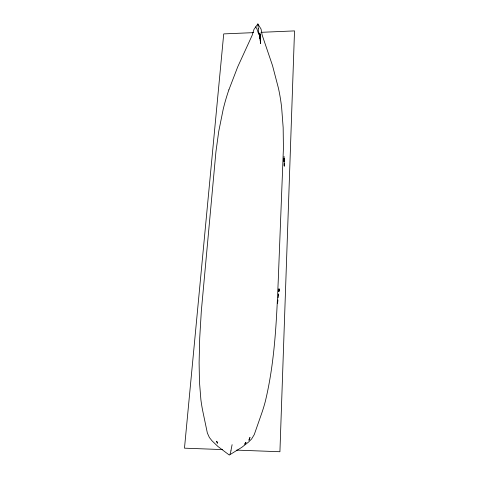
<?xml version="1.0" encoding="UTF-8"?>
<svg xmlns="http://www.w3.org/2000/svg" width="479" height="479" viewBox="0 0 479 479"><rect width="100%" height="100%" fill="white"/><g stroke="black" fill="none" stroke-linecap="round" stroke-linejoin="round"><path stroke-width="0.72" d="M278.79 291.442L278.988 289.262M278.167 297.806L278.544 294.07M278.796 291.268L278.994 289.166M278.413 295.471L278.55 294.022M278.82 291.124L279.017 288.951L278.76 291.729M278.479 294.471L278.347 295.872L278.485 294.489M278.748 291.669L279.017 288.873M277.581 303.291L277.934 299.92M230.932 450.829L230.938 450.817A13.011 1.922 -87.7 0 0 231.207 449.194L232.111 444.668M230.92 450.913L230.8 451.499A14.358 2.126 -87.7 0 1 230.656 452.17L230.633 452.278A10.927 1.611 -87.7 0 1 230.519 452.721L230.309 453.385A11.813 1.742 -87.7 0 1 230.249 453.541L229.932 454.23M228.878 89.848L237.722 66.844L252.104 35.446L253.996 29.351L257.864 23.95L261.049 29.045L262.145 35.027L272.521 65.593L278.455 88.286A306.602 230.938 -31.5 0 1 281.646 107.607L283.161 127.612L283.418 148.274L278.269 279.958C276.521 320.661 274.886 361.801 265.282 401.564A154.807 137.383 -47.3 0 1 261.714 413.281L254.253 434.603L251.601 438.98L248.505 442.099L241.739 447.386L229.285 455.05L217.963 446.512L211.999 440.8L209.377 437.501L207.353 432.998L202.851 411.509A159.166 152.651 30 0 1 200.899 399.767L199.456 381.799L199.102 362.663L199.719 337.917L201.324 311.057L215.915 151.945L218.735 131.402L223.202 109.242A354.149 276.67 13.5 0 1 228.866 89.848M253.535 32.638L223.723 33.901L184.481 448.17L222.507 449.589M260.983 32.327L294.519 30.901L279.922 451.733L236.674 450.116M260.57 43.625L260.325 41.595L260.522 43.242M260.259 41.032L260.025 38.284M258.175 27.333L257.989 25.405M258.235 27.974L258.265 28.315M258.271 28.369L258.864 34.356L258.63 33.793A13.687 9.49 2.6 0 1 258.181 32.722L257.187 29.638A12.891 8.909 5.1 0 0 256.594 28.327L255.96 27.321A16.124 11.125 5.4 0 0 255.618 26.866M260.187 38.805L259.762 33.063L260.049 38.625L259.887 35.015M259.804 34.117L260.025 36.649M257.977 25.267L257.864 23.95M260.283 39.889L260.378 41.008M260.217 39.116L260.337 40.589M260.043 36.823L260.199 38.907M260.037 38.47L259.887 34.883M284.041 156.411L284.286 165.53M284.089 158.878L284.179 161.83M284.173 161.692L284.083 158.525L284.167 161.483M284.227 163.429L284.292 165.92L284.251 164.441M284.275 164.878L284.292 166.249M249.948 437.531L248.948 440.153L249.948 437.531M245.943 442.321L244.769 444.141L245.943 442.321M217.328 443.153L216.742 441.279L217.328 443.153M259.983 36.224L259.798 33.865L259.983 36.224"/></g></svg>
